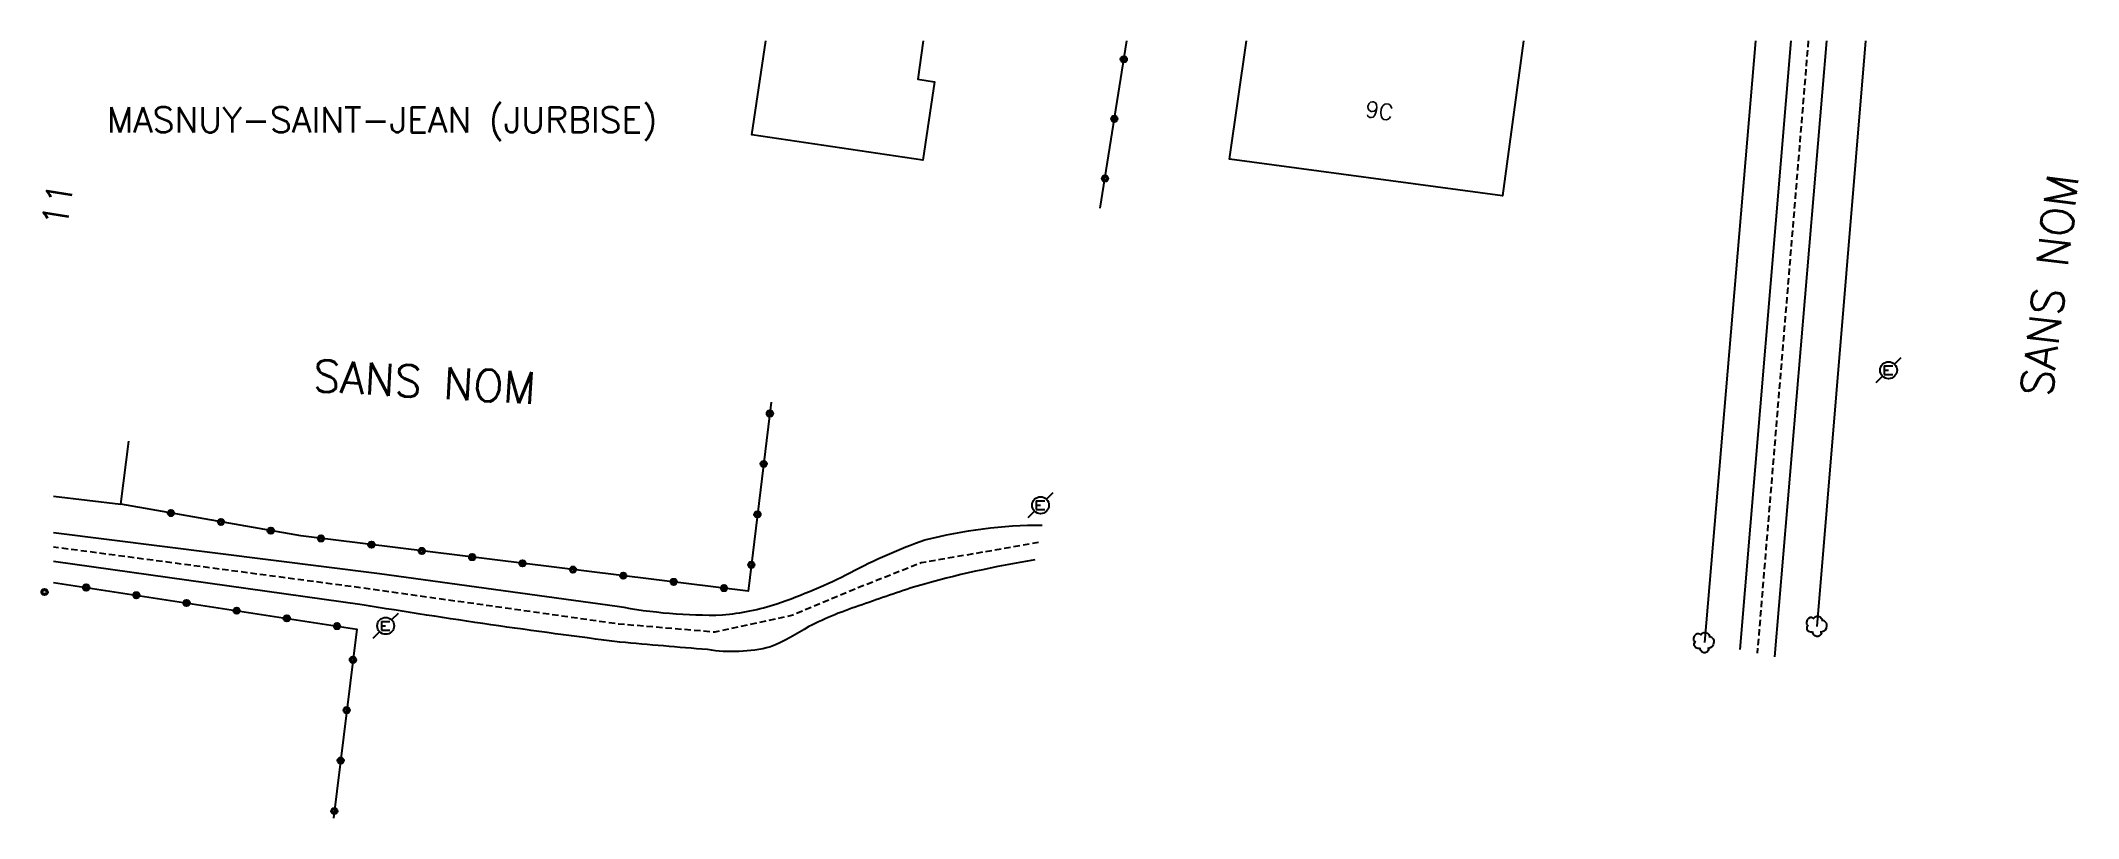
# Model space of a CAD drawing. Header units: millimetres. Extents: x 120999 to 122000, y 132031 to 133000.
# Drawn here: x 120999 to 121159.6, y 132938.8 to 133000 of the extents above.
import ezdxf
from ezdxf.enums import TextEntityAlignment as Align

# ---------------------------------------------------------------- set-up
doc = ezdxf.new("R2010")
doc.units = ezdxf.units.MM
doc.linetypes.add('DASHED', pattern=[0.75, 0.5, -0.25])
doc.layers.get('0').update_dxf_attribs({"linetype": 'CONTINUOUS'})
for name, color, linetype in [('W0001', 6, 'DASHED'), ('W0008', 7, 'CONTINUOUS'), ('W0100', 7, 'CONTINUOUS'), ('W0300', 7, 'CONTINUOUS'), ('W0302', 3, 'CONTINUOUS'), ('W0322', 7, 'CONTINUOUS'), ('W0471', 7, 'CONTINUOUS'), ('W0980', 7, 'CONTINUOUS'), ('W0989', 7, 'CONTINUOUS'), ('W0991', 7, 'CONTINUOUS')]:
    doc.layers.add(name, color=color, linetype=linetype)
doc.styles.get("Standard").update_dxf_attribs({"font": 'romans.shx', "width": 0.85})

# ---------------------------------------------------------------- blocks, each defined once
blk = doc.blocks.new('T471')
for p, q in [((-0.333334, 0.333334), (-0.333334, -0.333334)), ((-0.333334, 0.333334), (0.333334, 0.333334)), ((-0.333334, 0), (0, 0)), ((0.500001, 0.500001), (1.000002, 1.000002)), ((-0.500001, -0.500001), (-1.000002, -1.000002)), ((-0.333334, -0.333334), (0.333334, -0.333334))]:
    blk.add_line(p, q)
blk.add_ellipse((0, 0), major_axis=(0.471405, 0.471405), ratio=1, start_param=5.4977871438, end_param=11.780972451)
blk = doc.blocks.new('T300')
for p, q in [((-0.8, 0.51), (-0.86, 0.34)), ((-0.86, 0.34), (-0.86, 0.17)), ((-0.86, 0.17), (-0.74, 0.06)), ((-0.69, 0.63), (-0.8, 0.51)), ((-0.8, -0.06), (-0.74, 0.06)), ((-0.74, 0.06), (-0.69, 0.11)), ((-0.57, 0.69), (-0.69, 0.63)), ((-0.46, 0.69), (-0.57, 0.69)), ((-0.29, 0.63), (-0.46, 0.69)), ((-0.29, 0.63), (-0.17, 0.74)), ((-0.23, 0.57), (-0.29, 0.63)), ((-0.17, 0.74), (-0.06, 0.8)), ((-0.06, 0.8), (0.06, 0.8)), ((0.06, 0.8), (0.23, 0.74)), ((0.23, 0.74), (0.34, 0.63)), ((0.34, 0.63), (0.4, 0.51)), ((0.46, 0.46), (0.34, 0.46)), ((0.4, 0.51), (0.4, 0.46)), ((0.57, 0.4), (0.46, 0.46)), ((0.57, 0.4), (0.69, 0.29)), ((0.69, 0.29), (0.74, 0.17)), ((0.74, 0.06), (0.69, -0.17)), ((0.74, 0.17), (0.74, 0.06)), ((-0.8, -0.17), (-0.8, -0.06)), ((-0.8, -0.23), (-0.8, -0.17)), ((-0.74, -0.34), (-0.8, -0.23)), ((-0.69, -0.4), (-0.74, -0.34)), ((-0.51, -0.46), (-0.69, -0.4)), ((-0.4, -0.46), (-0.51, -0.46)), ((-0.4, -0.46), (-0.34, -0.46)), ((-0.34, -0.46), (-0.34, -0.4)), ((-0.34, -0.51), (-0.34, -0.46)), ((-0.29, -0.63), (-0.34, -0.51)), ((-0.17, -0.74), (-0.29, -0.63)), ((-0.06, -0.8), (-0.17, -0.74)), ((0.06, -0.8), (-0.06, -0.8)), ((0.17, -0.74), (0.06, -0.8)), ((0.23, -0.69), (0.17, -0.74)), ((0.29, -0.46), (0.23, -0.46)), ((0.29, -0.63), (0.23, -0.69)), ((0.46, -0.4), (0.29, -0.46)), ((0.34, -0.51), (0.29, -0.63)), ((0.34, -0.51), (0.34, -0.46)), ((0.57, -0.34), (0.46, -0.4)), ((0.63, -0.29), (0.57, -0.34)), ((0.69, -0.17), (0.63, -0.29))]:
    blk.add_line(p, q)
blk = doc.blocks.new('t322o')
at = {"color": 0, "linetype": 'Continuous'}
for radius in [0.25, 0.15]:
    blk.add_circle((0, 0), radius, dxfattribs=at)

msp = doc.modelspace()

# ---------------------------------------------------------------- linework, layer by layer
at = {"layer": 'W0001'}
msp.add_line((121138.29, 133000), (121134.27, 132951.78), dxfattribs=at)
at = {"layer": 'W0001', "flags": 128}
msp.add_lwpolyline([(121077.64, 132960.49), (121068.37, 132958.88), (121063.27, 132956.86), (121058.26, 132954.77), (121052.13, 132953.43), (121044.54, 132954.07), (121025, 132956.82), (121000, 132960.13)], dxfattribs=at)
at = {"layer": 'W0008'}
msp.add_line((121136.92, 133000), (121132.89, 132952.06), dxfattribs=at)
at = {"layer": 'W0008', "flags": 128}
msp.add_lwpolyline([(121135.65, 132951.5), (121139.76, 133000)], dxfattribs=at)
for points in [[(121000, 132961.28), (121025.69, 132958.04), (121044.43, 132955.49, 0.0531), (121052.72, 132954.79, 0.0574), (121057.01, 132955.67, 0.0374), (121062.81, 132958.13, -0.0393), (121068.68, 132960.7, -0.0644), (121077.93, 132961.86)], [(121077.34, 132959.12, 0.0296), (121068.06, 132957.06, 0.0098), (121063.73, 132955.58, 0.0405), (121059.52, 132953.87, -0.0406), (121056.51, 132952.27, -0.1026), (121051.54, 132952.06, -0.0033), (121044.64, 132952.65, -0.0097), (121024.32, 132955.59), (121000, 132958.99)]]:
    msp.add_lwpolyline(points, format="xyb", dxfattribs=at)
at = {"layer": 'W0100'}
for points in [[(121068.53, 133000), (121068.11, 132996.99), (121069.44, 132996.76), (121068.52, 132990.61), (121055.05, 132992.6), (121056.15, 133000)], [(121115.84, 133000), (121114.19, 132987.78), (121092.69, 132990.69), (121094.03, 133000)]]:
    msp.add_lwpolyline(points, dxfattribs=at)
at = {"layer": 'W0100', "flags": 128}
msp.add_lwpolyline([(121000, 132964.14), (121005.32, 132963.5), (121005.93, 132968.46)], dxfattribs=at)
at = {"layer": 'W0302'}
for p, q in [((121134.14, 133000), (121130.11, 132952.61)), ((121139, 132953.89), (121142.82, 133000))]:
    msp.add_line(p, q, dxfattribs=at)
at = {"layer": 'W0322'}
msp.add_line((121082.5, 132986.81), (121084.59, 133000), dxfattribs=at)
at = {"layer": 'W0322', "flags": 128}
for points in [[(121056.57, 132971.55), (121054.74, 132956.66), (121019.49, 132961.01), (121005.32, 132963.5)], [(121000, 132957.34), (121023.9, 132953.67), (121022.07, 132938.78)]]:
    msp.add_lwpolyline(points, dxfattribs=at)

# ---------------------------------------------------------------- block references
at = {"layer": 'W0300'}
for p in [(121139, 132953.89), (121130.11, 132952.61)]:
    msp.add_blockref('T300', p, dxfattribs=at)
at = {"layer": 'W0322'}
for p, rotation in [((121084.35, 132998.54), 81.0067479212468), ((121083.61, 132993.85), 81.0067479212468), ((121082.87, 132989.16), 81.0067479212468), ((121056.46, 132970.65), 262.9762776269482), ((121055.97, 132966.68), 262.9762776269482), ((121009.26, 132962.81), 170.027713987891), ((121055.48, 132962.71), 262.9762776269482), ((121013.2, 132962.11), 170.027713987891), ((121017.13, 132961.42), 170.027713987891), ((121021.09, 132960.81), 172.9761618549031), ((121025.06, 132960.32), 172.9761618549031), ((121029.03, 132959.83), 172.9761618549031), ((121033, 132959.34), 172.9761618549031), ((121036.97, 132958.85), 172.9761618549031), ((121040.94, 132958.36), 172.9761618549031), ((121044.91, 132957.88), 172.9761618549031), ((121055, 132958.74), 262.9762776269482), ((120999.3, 132956.59), 78.26873836610666), ((121002.58, 132956.95), 351.2622789423027), ((121006.53, 132956.34), 351.2622789423027), ((121048.88, 132957.39), 172.9761618549031), ((121052.85, 132956.9), 172.9761618549031), ((121010.49, 132955.73), 351.2622789423027), ((121014.44, 132955.12), 351.2622789423027), ((121018.39, 132954.52), 351.2622789423027), ((121022.35, 132953.91), 351.2622789423027), ((121023.6, 132951.26), 262.976324334375), ((121023.11, 132947.29), 262.976324334375), ((121022.63, 132943.32), 262.976324334375), ((121022.14, 132939.35), 262.976324334375)]:
    msp.add_blockref('t322o', p, dxfattribs=dict(at, rotation=rotation))
at = {"layer": 'W0471'}
for p in [(121144.62, 132974.06), (121077.79, 132963.43), (121026.18, 132953.93)]:
    msp.add_blockref('T471', p, dxfattribs=at)

# ---------------------------------------------------------------- texts
at = {"layer": 'W0980'}
msp.add_text('MASNUY-SAINT-JEAN (JURBISE)', height=2, dxfattribs=at).set_placement((121025.9, 132993.64), align=Align.MIDDLE)
at = {"layer": 'W0989'}
for rotation, p in [(83.0211, (121157.31, 132980.75)), (356.6675, (121029.25, 132973.14))]:
    msp.add_text('SANS NOM', height=2.5, rotation=rotation, dxfattribs=at).set_placement(p, align=Align.MIDDLE)
at = {"layer": 'W0991'}
for s, height, rotation, p in [('9C', 1.25, 351.4957, (121104.49, 132994.49)), ('11', 2, 80.8888, (121000.32, 132987.09))]:
    msp.add_text(s, height=height, rotation=rotation, dxfattribs=at).set_placement(p, align=Align.MIDDLE)

doc.saveas('drawing.dxf')
